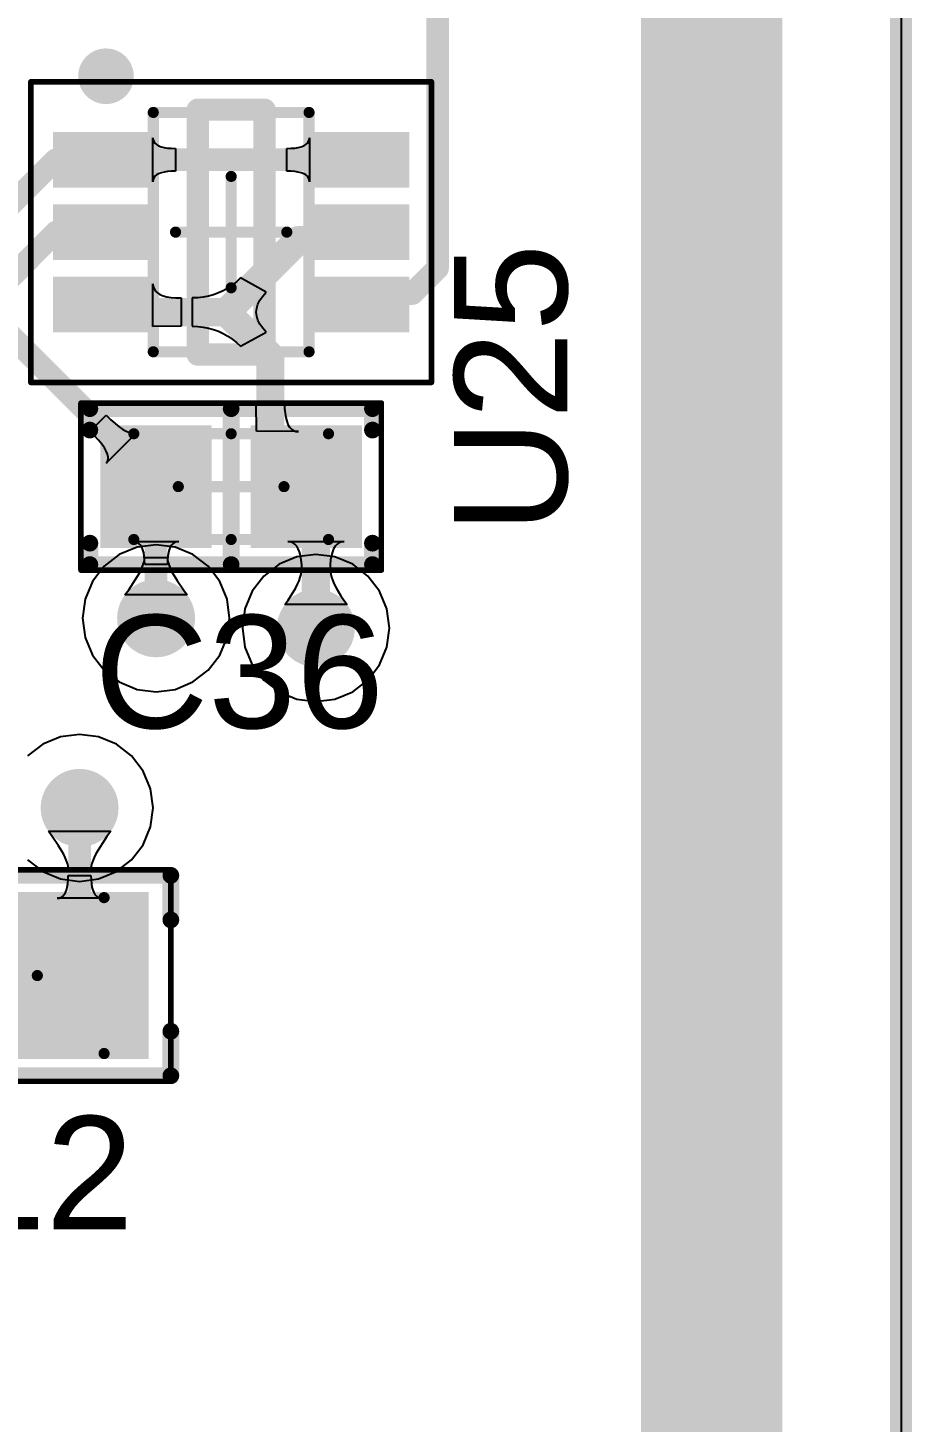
# Model space of a CAD drawing. Header units: inches. Extents: x -0.01 to 3.94, y -0.06 to 4.68.
# Drawn here: x 3.6281 to 3.9409, y 1.9692 to 2.4622 of the extents above; entities that cross this region are included whole.
import ezdxf

# ---------------------------------------------------------------- set-up
doc = ezdxf.new("R2010")
doc.units = ezdxf.units.IN
doc.header["$MEASUREMENT"] = 0
for name, color, linetype in [('Board outline', 6, 'Continuous'), ('Bottom Layer', 5, 'Continuous'), ('Int1 -GND)', 16, 'Continuous'), ('Int2 -PWR)', 76, 'Continuous'), ('Top 3D Body', 56, 'Continuous'), ('Top Courtyard', 56, 'Continuous'), ('Top Layer', 1, 'Continuous'), ('Top Overlay', 2, 'Continuous'), ('Top Paste', 8, 'Continuous'), ('Top Solder', 216, 'Continuous'), ('Via Holes', 16, 'Continuous')]:
    doc.layers.add(name, color=color, linetype=linetype)
doc.styles.add('Arial', font='', dxfattribs={"height": 0.2})
doc.styles.get('Arial').set_extended_font_data('Arial')

# ---------------------------------------------------------------- blocks, each defined once
blk = doc.blocks.new('CF792C6F_51F3_4C59_9918_AD84EFC14FA6_439')
at = {"layer": 'Top Layer'}
for points in [[(-0.06102, 0.01772), (-0.06102, 0.03346), (-0.02756, 0.03346), (-0.02756, 0.01772)], [(0.02756, 0.01772), (0.02756, 0.03346), (0.06102, 0.03346), (0.06102, 0.01772)], [(-0.06102, -0.00787), (-0.06102, 0.00787), (-0.02756, 0.00787), (-0.02756, -0.00787)], [(0.02756, -0.00787), (0.02756, 0.00787), (0.06102, 0.00787), (0.06102, -0.00787)], [(-0.06102, -0.03346), (-0.06102, -0.01772), (-0.02756, -0.01772), (-0.02756, -0.03346)], [(0.02756, -0.03346), (0.02756, -0.01772), (0.06102, -0.01772), (0.06102, -0.03346)]]:
    blk.add_hatch(color=1, dxfattribs=at).paths.add_polyline_path(points)
at = {"layer": 'Top Paste'}
for points in [[(-0.06102, 0.01772), (-0.06102, 0.03346), (-0.02756, 0.03346), (-0.02756, 0.01772)], [(0.02756, 0.01772), (0.02756, 0.03346), (0.06102, 0.03346), (0.06102, 0.01772)], [(-0.06102, -0.00787), (-0.06102, 0.00787), (-0.02756, 0.00787), (-0.02756, -0.00787)], [(0.02756, -0.00787), (0.02756, 0.00787), (0.06102, 0.00787), (0.06102, -0.00787)], [(-0.06102, -0.03346), (-0.06102, -0.01772), (-0.02756, -0.01772), (-0.02756, -0.03346)], [(0.02756, -0.03346), (0.02756, -0.01772), (0.06102, -0.01772), (0.06102, -0.03346)]]:
    blk.add_hatch(color=8, dxfattribs=at).paths.add_polyline_path(points)
at = {"layer": 'Top Solder'}
for points in [[(-0.06299, 0.01575), (-0.06299, 0.03543), (-0.02559, 0.03543), (-0.02559, 0.01575)], [(0.02559, 0.01575), (0.02559, 0.03543), (0.06299, 0.03543), (0.06299, 0.01575)], [(-0.06299, -0.00984), (-0.06299, 0.00984), (-0.02559, 0.00984), (-0.02559, -0.00984)], [(0.02559, -0.00984), (0.02559, 0.00984), (0.06299, 0.00984), (0.06299, -0.00984)], [(-0.06299, -0.03543), (-0.06299, -0.01575), (-0.02559, -0.01575), (-0.02559, -0.03543)], [(0.02559, -0.03543), (0.02559, -0.01575), (0.06299, -0.01575), (0.06299, -0.03543)]]:
    blk.add_hatch(color=216, dxfattribs=at).paths.add_polyline_path(points)
at = {"layer": 'Top 3D Body'}
for points in [[(-0.02756, -0.04232, 0.00394, 0.00394, 0), (-0.02756, 0.04232, 0.00394, 0.00394, 0)], [(-0.02756, 0.04232, 0.00394, 0.00394, 0), (0.02756, 0.04232, 0.00394, 0.00394, 0)], [(0.02756, -0.04232, 0.00394, 0.00394, 0), (0.02756, 0.04232, 0.00394, 0.00394, 0)], [(-0.02756, -0.04232, 0.00394, 0.00394, 0), (0.02756, -0.04232, 0.00394, 0.00394, 0)]]:
    blk.add_lwpolyline(points, format="xyseb", dxfattribs=at)
for points in [[(-0.02854, 0.04232, 0.00197, 0.00197, 1), (-0.02657, 0.04232, 0.00197, 0.00197, 1)], [(-0.02854, 0.04232, 0.00197, 0.00197, 1), (-0.02657, 0.04232, 0.00197, 0.00197, 1)], [(0.02658, 0.04232, 0.00197, 0.00197, 1), (0.02854, 0.04232, 0.00197, 0.00197, 1)], [(0.02658, 0.04232, 0.00197, 0.00197, 1), (0.02854, 0.04232, 0.00197, 0.00197, 1)], [(-0.02854, -0.04232, 0.00197, 0.00197, 1), (-0.02657, -0.04232, 0.00197, 0.00197, 1)], [(-0.02854, -0.04232, 0.00197, 0.00197, 1), (-0.02657, -0.04232, 0.00197, 0.00197, 1)], [(0.02658, -0.04232, 0.00197, 0.00197, 1), (0.02854, -0.04232, 0.00197, 0.00197, 1)], [(0.02658, -0.04232, 0.00197, 0.00197, 1), (0.02854, -0.04232, 0.00197, 0.00197, 1)]]:
    blk.add_lwpolyline(points, format="xyseb", close=True, dxfattribs=at)
at = {"layer": 'Top Courtyard'}
for points in [[(-0.07087, -0.05315, 0.00197, 0.00197, 0), (-0.07087, 0.05315, 0.00197, 0.00197, 0)], [(-0.07087, 0.05315, 0.00197, 0.00197, 0), (0.07087, 0.05315, 0.00197, 0.00197, 0)], [(0.07087, -0.05315, 0.00197, 0.00197, 0), (0.07087, 0.05315, 0.00197, 0.00197, 0)], [(0, -0.01969, 0.00394, 0.00394, 0), (0, 0.01969, 0.00394, 0.00394, 0)], [(-0.01968, 0, 0.00394, 0.00394, 0), (0.01969, 0, 0.00394, 0.00394, 0)], [(-0.07087, -0.05315, 0.00197, 0.00197, 0), (0.07087, -0.05315, 0.00197, 0.00197, 0)]]:
    blk.add_lwpolyline(points, format="xyseb", dxfattribs=at)
for points in [[(-0.07136, 0.05315, 0.000984, 0.000984, 1), (-0.07037, 0.05315, 0.000984, 0.000984, 1)], [(-0.07136, 0.05315, 0.000984, 0.000984, 1), (-0.07037, 0.05315, 0.000984, 0.000984, 1)], [(0.07037, 0.05315, 0.000984, 0.000984, 1), (0.07136, 0.05315, 0.000984, 0.000984, 1)], [(0.07037, 0.05315, 0.000984, 0.000984, 1), (0.07136, 0.05315, 0.000984, 0.000984, 1)], [(-0.00098, 0.01969, 0.00197, 0.00197, 1), (0.00098, 0.01969, 0.00197, 0.00197, 1)], [(-0.02067, 0, 0.00197, 0.00197, 1), (-0.0187, 0, 0.00197, 0.00197, 1)], [(0.0187, 0, 0.00197, 0.00197, 1), (0.02067, 0, 0.00197, 0.00197, 1)], [(-0.00098, -0.01969, 0.00197, 0.00197, 1), (0.00098, -0.01969, 0.00197, 0.00197, 1)], [(-0.07136, -0.05315, 0.000984, 0.000984, 1), (-0.07037, -0.05315, 0.000984, 0.000984, 1)], [(-0.07136, -0.05315, 0.000984, 0.000984, 1), (-0.07037, -0.05315, 0.000984, 0.000984, 1)], [(0.07037, -0.05315, 0.000984, 0.000984, 1), (0.07136, -0.05315, 0.000984, 0.000984, 1)], [(0.07037, -0.05315, 0.000984, 0.000984, 1), (0.07136, -0.05315, 0.000984, 0.000984, 1)]]:
    blk.add_lwpolyline(points, format="xyseb", close=True, dxfattribs=at)
at = {"layer": 'Top Overlay'}
for points in [[(-0.03937, 0.05512, 0.00984, 0.00984, 1), (-0.04921, 0.05512, 0.00984, 0.00984, 1)], [(-0.05167, 0.05512, 0.00492, 0.00492, 1), (-0.04675, 0.05512, 0.00492, 0.00492, 1)], [(-0.04183, 0.05512, 0.00492, 0.00492, 1), (-0.03691, 0.05512, 0.00492, 0.00492, 1)], [(-0.01378, 0.04331, 0.00394, 0.00394, 1), (-0.00984, 0.04331, 0.00394, 0.00394, 1)], [(-0.01378, 0.04331, 0.00394, 0.00394, 1), (-0.00984, 0.04331, 0.00394, 0.00394, 1)], [(0.00984, 0.04331, 0.00394, 0.00394, 1), (0.01378, 0.04331, 0.00394, 0.00394, 1)], [(0.00984, 0.04331, 0.00394, 0.00394, 1), (0.01378, 0.04331, 0.00394, 0.00394, 1)], [(-0.01378, -0.04331, 0.00394, 0.00394, 1), (-0.00984, -0.04331, 0.00394, 0.00394, 1)], [(-0.01378, -0.04331, 0.00394, 0.00394, 1), (-0.00984, -0.04331, 0.00394, 0.00394, 1)], [(0.00984, -0.04331, 0.00394, 0.00394, 1), (0.01378, -0.04331, 0.00394, 0.00394, 1)], [(0.00984, -0.04331, 0.00394, 0.00394, 1), (0.01378, -0.04331, 0.00394, 0.00394, 1)]]:
    blk.add_lwpolyline(points, format="xyseb", close=True, dxfattribs=at)
for points in [[(-0.01181, 0.04331, 0.00787, 0.00787, 0), (0.01181, 0.04331, 0.00787, 0.00787, 0)], [(-0.01181, -0.04331, 0.00787, 0.00787, 0), (-0.01181, 0.04331, 0.00787, 0.00787, 0)], [(0.01181, -0.04331, 0.00787, 0.00787, 0), (0.01181, 0.04331, 0.00787, 0.00787, 0)], [(-0.01181, -0.04331, 0.00787, 0.00787, 0), (0.01181, -0.04331, 0.00787, 0.00787, 0)]]:
    blk.add_lwpolyline(points, format="xyseb", dxfattribs=at)
blk = doc.blocks.new('CAP_0603_1608_595')
at = {"layer": 'Top Layer'}
for points in [[(-0.04429, -0.01969), (-0.04429, 0.01968), (-0.00886, 0.01968), (-0.00886, -0.01969)], [(0.00886, -0.01969), (0.00886, 0.01968), (0.04429, 0.01968), (0.04429, -0.01969)]]:
    blk.add_hatch(color=1, dxfattribs=at).paths.add_polyline_path(points)
at = {"layer": 'Top Paste'}
for points in [[(-0.04429, -0.01969), (-0.04429, 0.01968), (-0.00886, 0.01968), (-0.00886, -0.01969)], [(0.00886, -0.01969), (0.00886, 0.01968), (0.04429, 0.01968), (0.04429, -0.01969)]]:
    blk.add_hatch(color=8, dxfattribs=at).paths.add_polyline_path(points)
at = {"layer": 'Top Solder'}
for points in [[(-0.04626, -0.02165), (-0.04626, 0.02165), (-0.00689, 0.02165), (-0.00689, -0.02165)], [(0.00689, -0.02165), (0.00689, 0.02165), (0.04626, 0.02165), (0.04626, -0.02165)]]:
    blk.add_hatch(color=216, dxfattribs=at).paths.add_polyline_path(points)
at = {"layer": 'Top 3D Body'}
for points in [[(0.03445, 0.0187, 0.00394, 0.00394, 0), (-0.03445, 0.0187, 0.00394, 0.00394, 0)], [(-0.03445, 0.0187, 0.00394, 0.00394, 0), (-0.03445, -0.0187, 0.00394, 0.00394, 0)], [(0.03445, 0.0187, 0.00394, 0.00394, 0), (0.03445, -0.0187, 0.00394, 0.00394, 0)], [(0.03445, -0.0187, 0.00394, 0.00394, 0), (-0.03445, -0.0187, 0.00394, 0.00394, 0)]]:
    blk.add_lwpolyline(points, format="xyseb", dxfattribs=at)
for points in [[(-0.03543, 0.0187, 0.00197, 0.00197, 1), (-0.03346, 0.0187, 0.00197, 0.00197, 1)], [(-0.03543, 0.0187, 0.00197, 0.00197, 1), (-0.03346, 0.0187, 0.00197, 0.00197, 1)], [(0.03346, 0.0187, 0.00197, 0.00197, 1), (0.03543, 0.0187, 0.00197, 0.00197, 1)], [(0.03346, 0.0187, 0.00197, 0.00197, 1), (0.03543, 0.0187, 0.00197, 0.00197, 1)], [(-0.03543, -0.0187, 0.00197, 0.00197, 1), (-0.03346, -0.0187, 0.00197, 0.00197, 1)], [(-0.03543, -0.0187, 0.00197, 0.00197, 1), (-0.03346, -0.0187, 0.00197, 0.00197, 1)], [(0.03346, -0.0187, 0.00197, 0.00197, 1), (0.03543, -0.0187, 0.00197, 0.00197, 1)], [(0.03346, -0.0187, 0.00197, 0.00197, 1), (0.03543, -0.0187, 0.00197, 0.00197, 1)]]:
    blk.add_lwpolyline(points, format="xyseb", close=True, dxfattribs=at)
at = {"layer": 'Top Courtyard'}
for points in [[(0.05315, 0.02953, 0.00197, 0.00197, 0), (-0.05315, 0.02953, 0.00197, 0.00197, 0)], [(-0.05315, 0.02953, 0.00197, 0.00197, 0), (-0.05315, -0.02953, 0.00197, 0.00197, 0)], [(0.05315, 0.02953, 0.00197, 0.00197, 0), (0.05315, -0.02953, 0.00197, 0.00197, 0)], [(0, 0.0187, 0.00394, 0.00394, 0), (0, -0.0187, 0.00394, 0.00394, 0)], [(0.0187, 0, 0.00394, 0.00394, 0), (-0.0187, 0, 0.00394, 0.00394, 0)], [(0.05315, -0.02953, 0.00197, 0.00197, 0), (-0.05315, -0.02953, 0.00197, 0.00197, 0)]]:
    blk.add_lwpolyline(points, format="xyseb", dxfattribs=at)
for points in [[(-0.05364, 0.02953, 0.000984, 0.000984, 1), (-0.05266, 0.02953, 0.000984, 0.000984, 1)], [(-0.05364, 0.02953, 0.000984, 0.000984, 1), (-0.05266, 0.02953, 0.000984, 0.000984, 1)], [(0.05266, 0.02953, 0.000984, 0.000984, 1), (0.05364, 0.02953, 0.000984, 0.000984, 1)], [(0.05266, 0.02953, 0.000984, 0.000984, 1), (0.05364, 0.02953, 0.000984, 0.000984, 1)], [(-0.00098, 0.0187, 0.00197, 0.00197, 1), (0.00098, 0.0187, 0.00197, 0.00197, 1)], [(-0.01968, 0, 0.00197, 0.00197, 1), (-0.01772, 0, 0.00197, 0.00197, 1)], [(0.01772, 0, 0.00197, 0.00197, 1), (0.01968, 0, 0.00197, 0.00197, 1)], [(-0.00098, -0.0187, 0.00197, 0.00197, 1), (0.00098, -0.0187, 0.00197, 0.00197, 1)], [(-0.05364, -0.02953, 0.000984, 0.000984, 1), (-0.05266, -0.02953, 0.000984, 0.000984, 1)], [(-0.05364, -0.02953, 0.000984, 0.000984, 1), (-0.05266, -0.02953, 0.000984, 0.000984, 1)], [(0.05266, -0.02953, 0.000984, 0.000984, 1), (0.05364, -0.02953, 0.000984, 0.000984, 1)], [(0.05266, -0.02953, 0.000984, 0.000984, 1), (0.05364, -0.02953, 0.000984, 0.000984, 1)]]:
    blk.add_lwpolyline(points, format="xyseb", close=True, dxfattribs=at)
at = {"layer": 'Top Overlay'}
for points in [[(-0.05, 0.02756, 0.00591, 0.00591, 0), (-0.05, 0.02, 0.00591, 0.00591, 0)], [(0.05, 0.02756, 0.00591, 0.00591, 0), (-0.05, 0.02756, 0.00591, 0.00591, 0)], [(0, 0.02756, 0.00591, 0.00591, 0), (0, -0.02756, 0.00591, 0.00591, 0)], [(0.05, 0.02756, 0.00591, 0.00591, 0), (0.05, 0.02, 0.00591, 0.00591, 0)], [(-0.05, -0.02, 0.00591, 0.00591, 0), (-0.05, -0.02756, 0.00591, 0.00591, 0)], [(0.05, -0.02, 0.00591, 0.00591, 0), (0.05, -0.02756, 0.00591, 0.00591, 0)], [(0.05, -0.02756, 0.00591, 0.00591, 0), (-0.05, -0.02756, 0.00591, 0.00591, 0)]]:
    blk.add_lwpolyline(points, format="xyseb", dxfattribs=at)
for points in [[(-0.05148, 0.02756, 0.00295, 0.00295, 1), (-0.04852, 0.02756, 0.00295, 0.00295, 1)], [(-0.05148, 0.02756, 0.00295, 0.00295, 1), (-0.04852, 0.02756, 0.00295, 0.00295, 1)], [(-0.00148, 0.02756, 0.00295, 0.00295, 1), (0.00148, 0.02756, 0.00295, 0.00295, 1)], [(0.04852, 0.02756, 0.00295, 0.00295, 1), (0.05148, 0.02756, 0.00295, 0.00295, 1)], [(0.04852, 0.02756, 0.00295, 0.00295, 1), (0.05148, 0.02756, 0.00295, 0.00295, 1)], [(-0.05148, 0.02, 0.00295, 0.00295, 1), (-0.04852, 0.02, 0.00295, 0.00295, 1)], [(0.04852, 0.02, 0.00295, 0.00295, 1), (0.05148, 0.02, 0.00295, 0.00295, 1)], [(-0.05148, -0.02, 0.00295, 0.00295, 1), (-0.04852, -0.02, 0.00295, 0.00295, 1)], [(0.04852, -0.02, 0.00295, 0.00295, 1), (0.05148, -0.02, 0.00295, 0.00295, 1)], [(-0.05148, -0.02756, 0.00295, 0.00295, 1), (-0.04852, -0.02756, 0.00295, 0.00295, 1)], [(-0.05148, -0.02756, 0.00295, 0.00295, 1), (-0.04852, -0.02756, 0.00295, 0.00295, 1)], [(-0.00148, -0.02756, 0.00295, 0.00295, 1), (0.00148, -0.02756, 0.00295, 0.00295, 1)], [(0.04852, -0.02756, 0.00295, 0.00295, 1), (0.05148, -0.02756, 0.00295, 0.00295, 1)], [(0.04852, -0.02756, 0.00295, 0.00295, 1), (0.05148, -0.02756, 0.00295, 0.00295, 1)]]:
    blk.add_lwpolyline(points, format="xyseb", close=True, dxfattribs=at)
blk = doc.blocks.new('CAP_0805_2012_619')
at = {"layer": 'Top Layer'}
for points in [[(-0.05709, -0.02756), (-0.05709, 0.02756), (-0.00591, 0.02756), (-0.00591, -0.02756)], [(0.00591, -0.02756), (0.00591, 0.02756), (0.05709, 0.02756), (0.05709, -0.02756)]]:
    blk.add_hatch(color=1, dxfattribs=at).paths.add_polyline_path(points)
at = {"layer": 'Top Paste'}
for points in [[(-0.05709, -0.02756), (-0.05709, 0.02756), (-0.00591, 0.02756), (-0.00591, -0.02756)], [(0.00591, -0.02756), (0.00591, 0.02756), (0.05709, 0.02756), (0.05709, -0.02756)]]:
    blk.add_hatch(color=8, dxfattribs=at).paths.add_polyline_path(points)
at = {"layer": 'Top Solder'}
for points in [[(-0.05906, -0.02953), (-0.05906, 0.02953), (-0.00394, 0.02953), (-0.00394, -0.02953)], [(0.00394, -0.02953), (0.00394, 0.02953), (0.05906, 0.02953), (0.05906, -0.02953)]]:
    blk.add_hatch(color=216, dxfattribs=at).paths.add_polyline_path(points)
at = {"layer": 'Top 3D Body'}
for points in [[(-0.04331, 0.02756, 0.00394, 0.00394, 0), (0.04331, 0.02756, 0.00394, 0.00394, 0)], [(-0.04331, -0.02756, 0.00394, 0.00394, 0), (-0.04331, 0.02756, 0.00394, 0.00394, 0)], [(0.04331, -0.02756, 0.00394, 0.00394, 0), (0.04331, 0.02756, 0.00394, 0.00394, 0)], [(-0.04331, -0.02756, 0.00394, 0.00394, 0), (0.04331, -0.02756, 0.00394, 0.00394, 0)]]:
    blk.add_lwpolyline(points, format="xyseb", dxfattribs=at)
for points in [[(-0.04429, 0.02756, 0.00197, 0.00197, 1), (-0.04232, 0.02756, 0.00197, 0.00197, 1)], [(-0.04429, 0.02756, 0.00197, 0.00197, 1), (-0.04232, 0.02756, 0.00197, 0.00197, 1)], [(0.04232, 0.02756, 0.00197, 0.00197, 1), (0.04429, 0.02756, 0.00197, 0.00197, 1)], [(0.04232, 0.02756, 0.00197, 0.00197, 1), (0.04429, 0.02756, 0.00197, 0.00197, 1)], [(-0.04429, -0.02756, 0.00197, 0.00197, 1), (-0.04232, -0.02756, 0.00197, 0.00197, 1)], [(-0.04429, -0.02756, 0.00197, 0.00197, 1), (-0.04232, -0.02756, 0.00197, 0.00197, 1)], [(0.04232, -0.02756, 0.00197, 0.00197, 1), (0.04429, -0.02756, 0.00197, 0.00197, 1)], [(0.04232, -0.02756, 0.00197, 0.00197, 1), (0.04429, -0.02756, 0.00197, 0.00197, 1)]]:
    blk.add_lwpolyline(points, format="xyseb", close=True, dxfattribs=at)
at = {"layer": 'Top Courtyard'}
for points in [[(-0.06693, 0.0374, 0.00197, 0.00197, 0), (0.06693, 0.0374, 0.00197, 0.00197, 0)], [(-0.06693, -0.0374, 0.00197, 0.00197, 0), (-0.06693, 0.0374, 0.00197, 0.00197, 0)], [(0.06693, -0.0374, 0.00197, 0.00197, 0), (0.06693, 0.0374, 0.00197, 0.00197, 0)], [(0, -0.01969, 0.00394, 0.00394, 0), (0, 0.01968, 0.00394, 0.00394, 0)], [(-0.01969, 0, 0.00394, 0.00394, 0), (0.01969, 0, 0.00394, 0.00394, 0)], [(-0.06693, -0.0374, 0.00197, 0.00197, 0), (0.06693, -0.0374, 0.00197, 0.00197, 0)]]:
    blk.add_lwpolyline(points, format="xyseb", dxfattribs=at)
for points in [[(-0.06742, 0.0374, 0.000984, 0.000984, 1), (-0.06644, 0.0374, 0.000984, 0.000984, 1)], [(-0.06742, 0.0374, 0.000984, 0.000984, 1), (-0.06644, 0.0374, 0.000984, 0.000984, 1)], [(0.06644, 0.0374, 0.000984, 0.000984, 1), (0.06742, 0.0374, 0.000984, 0.000984, 1)], [(0.06644, 0.0374, 0.000984, 0.000984, 1), (0.06742, 0.0374, 0.000984, 0.000984, 1)], [(-0.00098, 0.01968, 0.00197, 0.00197, 1), (0.00099, 0.01968, 0.00197, 0.00197, 1)], [(-0.02067, 0, 0.00197, 0.00197, 1), (-0.0187, 0, 0.00197, 0.00197, 1)], [(0.0187, 0, 0.00197, 0.00197, 1), (0.02067, 0, 0.00197, 0.00197, 1)], [(-0.00098, -0.01969, 0.00197, 0.00197, 1), (0.00099, -0.01969, 0.00197, 0.00197, 1)], [(-0.06742, -0.0374, 0.000984, 0.000984, 1), (-0.06644, -0.0374, 0.000984, 0.000984, 1)], [(-0.06742, -0.0374, 0.000984, 0.000984, 1), (-0.06644, -0.0374, 0.000984, 0.000984, 1)], [(0.06644, -0.0374, 0.000984, 0.000984, 1), (0.06742, -0.0374, 0.000984, 0.000984, 1)], [(0.06644, -0.0374, 0.000984, 0.000984, 1), (0.06742, -0.0374, 0.000984, 0.000984, 1)]]:
    blk.add_lwpolyline(points, format="xyseb", close=True, dxfattribs=at)
at = {"layer": 'Top Overlay'}
for points in [[(-0.06693, 0.01968, 0.00591, 0.00591, 0), (-0.06693, 0.03543, 0.00591, 0.00591, 0)], [(-0.06693, 0.03543, 0.00591, 0.00591, 0), (0.06693, 0.03543, 0.00591, 0.00591, 0)], [(0, -0.03543, 0.00591, 0.00591, 0), (0, 0.03543, 0.00591, 0.00591, 0)], [(0.06693, 0.01968, 0.00591, 0.00591, 0), (0.06693, 0.03543, 0.00591, 0.00591, 0)], [(-0.06693, -0.03543, 0.00591, 0.00591, 0), (-0.06693, -0.01969, 0.00591, 0.00591, 0)], [(0.06693, -0.03543, 0.00591, 0.00591, 0), (0.06693, -0.01969, 0.00591, 0.00591, 0)], [(-0.06693, -0.03543, 0.00591, 0.00591, 0), (0.06693, -0.03543, 0.00591, 0.00591, 0)]]:
    blk.add_lwpolyline(points, format="xyseb", dxfattribs=at)
for points in [[(-0.06841, 0.03543, 0.00295, 0.00295, 1), (-0.06545, 0.03543, 0.00295, 0.00295, 1)], [(-0.06841, 0.03543, 0.00295, 0.00295, 1), (-0.06545, 0.03543, 0.00295, 0.00295, 1)], [(-0.00148, 0.03543, 0.00295, 0.00295, 1), (0.00148, 0.03543, 0.00295, 0.00295, 1)], [(0.06545, 0.03543, 0.00295, 0.00295, 1), (0.06841, 0.03543, 0.00295, 0.00295, 1)], [(0.06545, 0.03543, 0.00295, 0.00295, 1), (0.06841, 0.03543, 0.00295, 0.00295, 1)], [(-0.06841, 0.01968, 0.00295, 0.00295, 1), (-0.06545, 0.01968, 0.00295, 0.00295, 1)], [(0.06545, 0.01968, 0.00295, 0.00295, 1), (0.06841, 0.01968, 0.00295, 0.00295, 1)], [(-0.06841, -0.01969, 0.00295, 0.00295, 1), (-0.06545, -0.01969, 0.00295, 0.00295, 1)], [(0.06545, -0.01969, 0.00295, 0.00295, 1), (0.06841, -0.01969, 0.00295, 0.00295, 1)], [(-0.06841, -0.03543, 0.00295, 0.00295, 1), (-0.06545, -0.03543, 0.00295, 0.00295, 1)], [(-0.06841, -0.03543, 0.00295, 0.00295, 1), (-0.06545, -0.03543, 0.00295, 0.00295, 1)], [(-0.00148, -0.03543, 0.00295, 0.00295, 1), (0.00148, -0.03543, 0.00295, 0.00295, 1)], [(0.06545, -0.03543, 0.00295, 0.00295, 1), (0.06841, -0.03543, 0.00295, 0.00295, 1)], [(0.06545, -0.03543, 0.00295, 0.00295, 1), (0.06841, -0.03543, 0.00295, 0.00295, 1)]]:
    blk.add_lwpolyline(points, format="xyseb", close=True, dxfattribs=at)

msp = doc.modelspace()

# ---------------------------------------------------------------- hatches: boundary and pattern name
at = {"layer": 'Bottom Layer'}
h = msp.add_hatch(color=5, dxfattribs=at)
edge = h.paths.add_edge_path()
edge.add_arc((3.67343, 2.25343), 0.01378, 0, 360)
h = msp.add_hatch(color=5, dxfattribs=at)
edge = h.paths.add_edge_path()
edge.add_arc((3.73, 2.25), 0.01378, 0, 360)
h = msp.add_hatch(color=5, dxfattribs=at)
edge = h.paths.add_edge_path()
edge.add_arc((3.64638, 2.18638), 0.01378, 0, 360)
at = {"layer": 'Int1 -GND)'}
h = msp.add_hatch(color=7, dxfattribs=at)
edge = h.paths.add_edge_path()
edge.add_arc((3.67343, 2.25343), 0.01378, 0, 360)
h = msp.add_hatch(color=7, dxfattribs=at)
edge = h.paths.add_edge_path()
edge.add_arc((3.73, 2.25), 0.01378, 0, 360)
h = msp.add_hatch(color=7, dxfattribs=at)
edge = h.paths.add_edge_path()
edge.add_arc((3.64638, 2.18638), 0.01378, 0, 360)
at = {"layer": 'Int2 -PWR)'}
h = msp.add_hatch(color=7, dxfattribs=at)
edge = h.paths.add_edge_path()
edge.add_arc((3.67343, 2.25343), 0.01378, 0, 360)
h = msp.add_hatch(color=7, dxfattribs=at)
edge = h.paths.add_edge_path()
edge.add_arc((3.73, 2.25), 0.01378, 0, 360)
h = msp.add_hatch(color=7, dxfattribs=at)
edge = h.paths.add_edge_path()
edge.add_arc((3.64638, 2.18638), 0.01378, 0, 360)
at = {"layer": 'Top Layer'}
h = msp.add_hatch(color=1, dxfattribs=at)
edge = h.paths.add_edge_path()
edge.add_arc((3.67343, 2.25343), 0.01378, 0, 360)
h = msp.add_hatch(color=1, dxfattribs=at)
edge = h.paths.add_edge_path()
edge.add_arc((3.73, 2.25), 0.01378, 0, 360)
h = msp.add_hatch(color=1, dxfattribs=at)
edge = h.paths.add_edge_path()
edge.add_arc((3.64638, 2.18638), 0.01378, 0, 360)
at = {"layer": 'Via Holes'}
h = msp.add_hatch(color=7, dxfattribs=at)
edge = h.paths.add_edge_path()
edge.add_arc((3.67343, 2.25343), 0.00689, 0, 360)
h = msp.add_hatch(color=7, dxfattribs=at)
edge = h.paths.add_edge_path()
edge.add_arc((3.73, 2.25), 0.00689, 0, 360)
h = msp.add_hatch(color=7, dxfattribs=at)
edge = h.paths.add_edge_path()
edge.add_arc((3.64638, 2.18638), 0.00689, 0, 360)

# ---------------------------------------------------------------- linework, layer by layer
at = {"layer": 'Board outline'}
msp.add_lwpolyline([(3.93701, 0, 0.00787, 0.00787, 0), (3.93701, 4.62598, 0.00787, 0.00787, 0)], format="xyseb", dxfattribs=at)
at = {"layer": 'Bottom Layer'}
msp.add_lwpolyline([(3.87, 0.75, 0.05, 0.05, 0), (3.87, 3.01, 0.05, 0.05, 0)], format="xyseb", dxfattribs=at)
at = {"layer": 'Int1 -GND)'}
for p, q in [((3.93701, 4.62598), (3.93701, 0)), ((3.72327, 2.27512), (3.717, 2.27252)), ((3.73, 2.276), (3.72327, 2.27512)), ((3.73673, 2.27512), (3.73, 2.276)), ((3.743, 2.27252), (3.73673, 2.27512)), ((3.71161, 2.26839), (3.70748, 2.263)), ((3.717, 2.27252), (3.71161, 2.26839)), ((3.74839, 2.26839), (3.743, 2.27252)), ((3.75252, 2.263), (3.74839, 2.26839)), ((3.70748, 2.263), (3.70488, 2.25673)), ((3.75512, 2.25673), (3.75252, 2.263)), ((3.70488, 2.25673), (3.704, 2.25)), ((3.756, 2.25), (3.75512, 2.25673)), ((3.704, 2.25), (3.70488, 2.24327)), ((3.75512, 2.24327), (3.756, 2.25)), ((3.70488, 2.24327), (3.70748, 2.237)), ((3.75252, 2.237), (3.75512, 2.24327)), ((3.70748, 2.237), (3.71161, 2.23161)), ((3.74839, 2.23161), (3.75252, 2.237)), ((3.71161, 2.23161), (3.717, 2.22748)), ((3.743, 2.22748), (3.74839, 2.23161)), ((3.717, 2.22748), (3.72327, 2.22488)), ((3.72327, 2.22488), (3.73, 2.224)), ((3.73, 2.224), (3.73673, 2.22488)), ((3.73673, 2.22488), (3.743, 2.22748))]:
    msp.add_line(p, q, dxfattribs=at)
at = {"layer": 'Int2 -PWR)'}
for p, q in [((3.93701, 4.62598), (3.93701, 0)), ((3.6667, 2.27854), (3.66042, 2.27594)), ((3.67343, 2.27943), (3.6667, 2.27854)), ((3.68016, 2.27854), (3.67343, 2.27943)), ((3.68643, 2.27594), (3.68016, 2.27854)), ((3.66042, 2.27594), (3.65504, 2.27181)), ((3.69181, 2.27181), (3.68643, 2.27594)), ((3.65504, 2.27181), (3.65091, 2.26643)), ((3.69594, 2.26643), (3.69181, 2.27181)), ((3.65091, 2.26643), (3.64831, 2.26016)), ((3.69854, 2.26016), (3.69594, 2.26643)), ((3.64831, 2.26016), (3.64742, 2.25343)), ((3.69943, 2.25343), (3.69854, 2.26016)), ((3.64742, 2.25343), (3.64831, 2.2467)), ((3.69854, 2.2467), (3.69943, 2.25343)), ((3.64831, 2.2467), (3.65091, 2.24042)), ((3.69594, 2.24042), (3.69854, 2.2467)), ((3.65091, 2.24042), (3.65504, 2.23504)), ((3.69181, 2.23504), (3.69594, 2.24042)), ((3.65504, 2.23504), (3.66042, 2.23091)), ((3.68643, 2.23091), (3.69181, 2.23504)), ((3.66042, 2.23091), (3.6667, 2.22831)), ((3.68016, 2.22831), (3.68643, 2.23091)), ((3.6667, 2.22831), (3.67343, 2.22742)), ((3.67343, 2.22742), (3.68016, 2.22831)), ((3.63338, 2.2089), (3.62799, 2.20476)), ((3.63965, 2.21149), (3.63338, 2.2089)), ((3.64638, 2.21238), (3.63965, 2.21149)), ((3.65311, 2.21149), (3.64638, 2.21238)), ((3.65938, 2.2089), (3.65311, 2.21149)), ((3.66476, 2.20476), (3.65938, 2.2089)), ((3.6689, 2.19938), (3.66476, 2.20476)), ((3.67149, 2.19311), (3.6689, 2.19938)), ((3.67238, 2.18638), (3.67149, 2.19311)), ((3.67149, 2.17965), (3.67238, 2.18638)), ((3.6689, 2.17338), (3.67149, 2.17965)), ((3.66476, 2.16799), (3.6689, 2.17338)), ((3.62799, 2.16799), (3.63338, 2.16386)), ((3.65938, 2.16386), (3.66476, 2.16799)), ((3.63338, 2.16386), (3.63965, 2.16126)), ((3.63965, 2.16126), (3.64638, 2.16038)), ((3.64638, 2.16038), (3.65311, 2.16126)), ((3.65311, 2.16126), (3.65938, 2.16386))]:
    msp.add_line(p, q, dxfattribs=at)
at = {"layer": 'Top Layer'}
for p, q in [((3.67232, 2.40784), (3.67232, 2.42334)), ((3.67232, 2.42334), (3.6724, 2.42263)), ((3.6724, 2.42263), (3.67264, 2.42199)), ((3.67264, 2.42199), (3.67304, 2.42143)), ((3.67304, 2.42143), (3.6736, 2.42094)), ((3.6736, 2.42094), (3.67432, 2.42053)), ((3.72568, 2.42053), (3.7264, 2.42094)), ((3.7264, 2.42094), (3.72696, 2.42143)), ((3.72696, 2.42143), (3.72736, 2.42199)), ((3.72736, 2.42199), (3.7276, 2.42263)), ((3.7276, 2.42263), (3.72768, 2.42334)), ((3.72768, 2.42334), (3.72768, 2.40784)), ((3.67432, 2.42053), (3.6752, 2.42019)), ((3.6752, 2.42019), (3.67624, 2.41993)), ((3.67624, 2.41993), (3.67744, 2.41974)), ((3.67744, 2.41974), (3.6788, 2.41963)), ((3.6788, 2.41963), (3.68032, 2.41959)), ((3.68032, 2.41959), (3.68032, 2.41159)), ((3.71968, 2.41959), (3.7212, 2.41963)), ((3.71968, 2.41159), (3.71968, 2.41959)), ((3.7212, 2.41963), (3.72256, 2.41974)), ((3.72256, 2.41974), (3.72376, 2.41993)), ((3.72376, 2.41993), (3.7248, 2.42019)), ((3.7248, 2.42019), (3.72568, 2.42053)), ((3.67624, 2.41125), (3.6752, 2.41099)), ((3.67744, 2.41144), (3.67624, 2.41125)), ((3.6788, 2.41155), (3.67744, 2.41144)), ((3.68032, 2.41159), (3.6788, 2.41155)), ((3.7212, 2.41155), (3.71968, 2.41159)), ((3.72256, 2.41144), (3.7212, 2.41155)), ((3.72376, 2.41125), (3.72256, 2.41144)), ((3.7248, 2.41099), (3.72376, 2.41125)), ((3.6724, 2.40855), (3.67232, 2.40784)), ((3.67264, 2.40919), (3.6724, 2.40855)), ((3.67304, 2.40975), (3.67264, 2.40919)), ((3.6736, 2.41024), (3.67304, 2.40975)), ((3.67432, 2.41065), (3.6736, 2.41024)), ((3.6752, 2.41099), (3.67432, 2.41065)), ((3.72568, 2.41065), (3.7248, 2.41099)), ((3.7264, 2.41024), (3.72568, 2.41065)), ((3.72696, 2.40975), (3.7264, 2.41024)), ((3.72736, 2.40919), (3.72696, 2.40975)), ((3.7276, 2.40855), (3.72736, 2.40919)), ((3.72768, 2.40784), (3.7276, 2.40855)), ((3.67232, 2.35666), (3.67232, 2.37172)), ((3.67232, 2.37172), (3.67242, 2.37077)), ((3.70184, 2.37245), (3.70033, 2.37125)), ((3.70328, 2.37379), (3.70184, 2.37245)), ((3.71242, 2.36879), (3.70328, 2.37379)), ((3.67242, 2.37077), (3.67272, 2.36992)), ((3.67272, 2.36992), (3.67322, 2.36917)), ((3.67322, 2.36917), (3.67392, 2.36852)), ((3.67392, 2.36852), (3.67482, 2.36797)), ((3.67482, 2.36797), (3.67592, 2.36752)), ((3.67592, 2.36752), (3.67722, 2.36717)), ((3.67722, 2.36717), (3.67872, 2.36692)), ((3.67872, 2.36692), (3.68042, 2.36677)), ((3.68042, 2.36677), (3.68232, 2.36672)), ((3.68232, 2.36672), (3.68232, 2.35672)), ((3.68818, 2.36679), (3.68621, 2.36672)), ((3.68621, 2.36672), (3.68621, 2.35672)), ((3.69009, 2.367), (3.68818, 2.36679)), ((3.69195, 2.36736), (3.69009, 2.367)), ((3.69374, 2.36785), (3.69195, 2.36736)), ((3.69548, 2.36849), (3.69374, 2.36785)), ((3.69715, 2.36927), (3.69548, 2.36849)), ((3.69877, 2.37019), (3.69715, 2.36927)), ((3.70033, 2.37125), (3.69877, 2.37019)), ((3.71016, 2.36596), (3.71115, 2.36738)), ((3.71115, 2.36738), (3.71242, 2.36879)), ((3.70889, 2.36172), (3.70903, 2.36313)), ((3.70903, 2.36031), (3.70889, 2.36172)), ((3.70903, 2.36313), (3.70945, 2.36455)), ((3.70945, 2.36455), (3.71016, 2.36596)), ((3.70945, 2.35889), (3.70903, 2.36031)), ((3.71016, 2.35748), (3.70945, 2.35889)), ((3.71115, 2.35606), (3.71016, 2.35748)), ((3.68232, 2.35672), (3.67232, 2.35666)), ((3.68621, 2.35672), (3.68818, 2.35665)), ((3.68818, 2.35665), (3.69009, 2.35644)), ((3.69009, 2.35644), (3.69195, 2.35608)), ((3.69195, 2.35608), (3.69374, 2.35559)), ((3.69374, 2.35559), (3.69548, 2.35495)), ((3.69548, 2.35495), (3.69715, 2.35417)), ((3.69715, 2.35417), (3.69877, 2.35326)), ((3.69877, 2.35326), (3.70033, 2.35219)), ((3.70033, 2.35219), (3.70184, 2.35099)), ((3.70328, 2.34965), (3.71242, 2.35465)), ((3.71242, 2.35465), (3.71115, 2.35606)), ((3.70184, 2.35099), (3.70328, 2.34965)), ((3.70886, 2.32957), (3.71886, 2.32957)), ((3.70898, 2.31957), (3.70886, 2.32957)), ((3.71886, 2.32957), (3.71891, 2.32765)), ((3.71891, 2.32765), (3.71906, 2.32593)), ((3.65017, 2.31957), (3.65583, 2.32522)), ((3.65583, 2.32522), (3.65747, 2.32364)), ((3.65747, 2.32364), (3.66041, 2.32115)), ((3.71906, 2.32593), (3.71931, 2.32442)), ((3.71931, 2.32442), (3.71966, 2.32311)), ((3.71966, 2.32311), (3.72011, 2.322)), ((3.65311, 2.3164), (3.65017, 2.31957)), ((3.66714, 2.31957), (3.65583, 2.30825)), ((3.66041, 2.32115), (3.66171, 2.32024)), ((3.66171, 2.32024), (3.6629, 2.31957)), ((3.6629, 2.31957), (3.66398, 2.31911)), ((3.66398, 2.31911), (3.66494, 2.31889)), ((3.66494, 2.31889), (3.66579, 2.31889)), ((3.66579, 2.31889), (3.66652, 2.31911)), ((3.66652, 2.31911), (3.66714, 2.31957)), ((3.72386, 2.31945), (3.70898, 2.31957)), ((3.72011, 2.322), (3.72066, 2.32108)), ((3.72066, 2.32108), (3.72131, 2.32037)), ((3.72131, 2.32037), (3.72206, 2.31986)), ((3.72206, 2.31986), (3.72291, 2.31955)), ((3.72291, 2.31955), (3.72386, 2.31945)), ((3.65425, 2.31498), (3.65311, 2.3164)), ((3.65515, 2.31368), (3.65425, 2.31498)), ((3.65583, 2.31249), (3.65515, 2.31368)), ((3.65628, 2.31142), (3.65583, 2.31249)), ((3.65583, 2.30825), (3.65628, 2.30887)), ((3.65651, 2.31046), (3.65628, 2.31142)), ((3.65628, 2.30887), (3.65651, 2.30961)), ((3.65651, 2.30961), (3.65651, 2.31046)), ((3.66619, 2.28047), (3.66543, 2.28056)), ((3.66543, 2.28056), (3.68143, 2.28056)), ((3.66687, 2.28023), (3.66619, 2.28047)), ((3.66747, 2.27982), (3.66687, 2.28023)), ((3.66799, 2.27926), (3.66747, 2.27982)), ((3.66843, 2.27853), (3.66799, 2.27926)), ((3.66879, 2.27763), (3.66843, 2.27853)), ((3.67843, 2.27853), (3.67807, 2.27763)), ((3.67887, 2.27926), (3.67843, 2.27853)), ((3.67939, 2.27982), (3.67887, 2.27926)), ((3.67999, 2.28023), (3.67939, 2.27982)), ((3.68067, 2.28047), (3.67999, 2.28023)), ((3.68143, 2.28056), (3.68067, 2.28047)), ((3.72095, 2.28045), (3.72, 2.28056)), ((3.72, 2.28056), (3.74, 2.28056)), ((3.7218, 2.28015), (3.72095, 2.28045)), ((3.72255, 2.27964), (3.7218, 2.28015)), ((3.7232, 2.27894), (3.72255, 2.27964)), ((3.72375, 2.27803), (3.7232, 2.27894)), ((3.7242, 2.27691), (3.72375, 2.27803)), ((3.73625, 2.27803), (3.7358, 2.27691)), ((3.7368, 2.27894), (3.73625, 2.27803)), ((3.73745, 2.27964), (3.7368, 2.27894)), ((3.7382, 2.28015), (3.73745, 2.27964)), ((3.73905, 2.28045), (3.7382, 2.28015)), ((3.74, 2.28056), (3.73905, 2.28045)), ((3.66907, 2.27658), (3.66879, 2.27763)), ((3.66879, 2.27208), (3.66915, 2.27313)), ((3.66927, 2.27536), (3.66907, 2.27658)), ((3.66915, 2.27313), (3.66936, 2.27406)), ((3.66939, 2.27398), (3.66927, 2.27536)), ((3.66936, 2.27406), (3.66943, 2.27488)), ((3.66943, 2.27244), (3.66939, 2.27398)), ((3.66943, 2.27488), (3.67743, 2.27488)), ((3.67743, 2.27488), (3.6775, 2.27406)), ((3.67747, 2.27398), (3.67743, 2.27244)), ((3.67759, 2.27536), (3.67747, 2.27398)), ((3.6775, 2.27406), (3.67771, 2.27313)), ((3.67779, 2.27658), (3.67759, 2.27536)), ((3.67771, 2.27313), (3.67806, 2.27208)), ((3.67807, 2.27763), (3.67779, 2.27658)), ((3.72455, 2.2756), (3.7242, 2.27691)), ((3.7248, 2.27408), (3.72455, 2.2756)), ((3.72495, 2.27236), (3.7248, 2.27408)), ((3.7352, 2.27408), (3.73505, 2.27236)), ((3.73545, 2.2756), (3.7352, 2.27408)), ((3.7358, 2.27691), (3.73545, 2.2756)), ((3.66374, 2.26351), (3.66767, 2.26967)), ((3.66767, 2.26967), (3.6683, 2.27093)), ((3.6683, 2.27093), (3.66879, 2.27208)), ((3.67743, 2.27244), (3.66943, 2.27244)), ((3.67806, 2.27208), (3.67855, 2.27093)), ((3.67855, 2.27093), (3.67918, 2.26967)), ((3.67918, 2.26967), (3.68086, 2.26681)), ((3.72446, 2.26793), (3.72476, 2.26905)), ((3.72476, 2.26905), (3.72494, 2.27011)), ((3.72494, 2.27011), (3.725, 2.27111)), ((3.725, 2.27044), (3.72495, 2.27236)), ((3.725, 2.27111), (3.735, 2.27111)), ((3.735, 2.27044), (3.725, 2.27044)), ((3.73505, 2.27236), (3.735, 2.27044)), ((3.735, 2.27111), (3.73506, 2.27011)), ((3.73506, 2.27011), (3.73524, 2.26905)), ((3.73524, 2.26905), (3.73554, 2.26793)), ((3.66241, 2.2617), (3.66374, 2.26351)), ((3.68086, 2.26681), (3.68311, 2.26351)), ((3.68311, 2.26351), (3.68444, 2.2617)), ((3.72012, 2.25985), (3.72283, 2.26417)), ((3.72283, 2.26417), (3.7235, 2.26549)), ((3.7235, 2.26549), (3.72404, 2.26674)), ((3.72404, 2.26674), (3.72446, 2.26793)), ((3.73554, 2.26793), (3.73596, 2.26674)), ((3.73596, 2.26674), (3.7365, 2.26549)), ((3.7365, 2.26549), (3.73717, 2.26417)), ((3.73717, 2.26417), (3.73885, 2.26135)), ((3.68444, 2.2617), (3.66241, 2.2617)), ((3.71898, 2.25827), (3.72012, 2.25985)), ((3.74102, 2.25827), (3.71898, 2.25827)), ((3.73885, 2.26135), (3.73988, 2.25985)), ((3.73988, 2.25985), (3.74102, 2.25827)), ((3.63669, 2.17629), (3.63536, 2.1781)), ((3.63536, 2.1781), (3.6574, 2.1781)), ((3.63894, 2.17299), (3.63669, 2.17629)), ((3.65606, 2.17629), (3.65213, 2.17013)), ((3.6574, 2.1781), (3.65606, 2.17629)), ((3.64062, 2.17013), (3.63894, 2.17299)), ((3.64125, 2.16887), (3.64062, 2.17013)), ((3.65213, 2.17013), (3.6515, 2.16887)), ((3.64175, 2.16772), (3.64125, 2.16887)), ((3.6421, 2.16668), (3.64175, 2.16772)), ((3.64231, 2.16575), (3.6421, 2.16668)), ((3.64238, 2.16492), (3.64231, 2.16575)), ((3.65038, 2.16492), (3.64238, 2.16492)), ((3.65045, 2.16575), (3.65038, 2.16492)), ((3.65066, 2.16668), (3.65045, 2.16575)), ((3.65101, 2.16772), (3.65066, 2.16668)), ((3.6515, 2.16887), (3.65101, 2.16772)), ((3.64202, 2.15838), (3.64222, 2.1596)), ((3.64222, 2.1596), (3.64234, 2.16098)), ((3.64234, 2.16098), (3.64238, 2.16253)), ((3.64238, 2.16253), (3.65038, 2.16253)), ((3.65038, 2.16253), (3.65042, 2.16098)), ((3.65042, 2.16098), (3.65054, 2.1596)), ((3.65054, 2.1596), (3.65074, 2.15838)), ((3.63914, 2.15449), (3.63982, 2.15473)), ((3.63982, 2.15473), (3.64042, 2.15514)), ((3.64042, 2.15514), (3.64094, 2.15571)), ((3.64094, 2.15571), (3.64138, 2.15644)), ((3.64138, 2.15644), (3.64174, 2.15733)), ((3.64174, 2.15733), (3.64202, 2.15838)), ((3.65074, 2.15838), (3.65102, 2.15733)), ((3.65102, 2.15733), (3.65138, 2.15644)), ((3.65138, 2.15644), (3.65182, 2.15571)), ((3.65182, 2.15571), (3.65234, 2.15514)), ((3.65234, 2.15514), (3.65294, 2.15473)), ((3.65294, 2.15473), (3.65362, 2.15449)), ((3.63838, 2.15441), (3.63914, 2.15449)), ((3.65438, 2.15441), (3.63838, 2.15441)), ((3.65362, 2.15449), (3.65438, 2.15441))]:
    msp.add_line(p, q, dxfattribs=at)
for points in [[(3.87, 0.63, 0.05, 0.05, 0), (3.87, 3.69509, 0.05, 0.05, 0)], [(3.77302, 2.37716, 0.008, 0.008, 0), (3.77302, 2.50453, 0.008, 0.008, 0)], [(3.60239, 2.38, 0.008, 0.008, 0), (3.63798, 2.41559, 0.008, 0.008, 0)], [(3.63798, 2.41559, 0.008, 0.008, 0), (3.65571, 2.41559, 0.008, 0.008, 0)], [(3.65571, 2.41559, 0.008, 0.008, 0), (3.74429, 2.41559, 0.008, 0.008, 0)], [(3.62, 2.37202, 0.008, 0.008, 0), (3.63798, 2.39, 0.008, 0.008, 0)], [(3.63798, 2.39, 0.008, 0.008, 0), (3.65571, 2.39, 0.008, 0.008, 0)], [(3.69828, 2.36172, 0.01, 0.01, 0), (3.72369, 2.38713, 0.01, 0.01, 0)], [(3.72369, 2.38713, 0.01, 0.01, 0), (3.74142, 2.38713, 0.01, 0.01, 0)], [(3.74142, 2.38713, 0.01, 0.01, 0), (3.74429, 2.39, 0.01, 0.01, 0)], [(3.76415, 2.36828, 0.008, 0.008, 0), (3.77302, 2.37716, 0.008, 0.008, 0)], [(3.74429, 2.36441, 0.008, 0.008, 0), (3.74817, 2.36828, 0.008, 0.008, 0)], [(3.74817, 2.36828, 0.008, 0.008, 0), (3.76415, 2.36828, 0.008, 0.008, 0)], [(3.65571, 2.36441, 0.01, 0.01, 0), (3.6584, 2.36172, 0.01, 0.01, 0)], [(3.6584, 2.36172, 0.01, 0.01, 0), (3.69828, 2.36172, 0.01, 0.01, 0)], [(3.69828, 2.36172, 0.01, 0.01, 0), (3.71386, 2.34614, 0.01, 0.01, 0)], [(3.62, 2.35539, 0.008, 0.008, 0), (3.67343, 2.30197, 0.008, 0.008, 0)], [(3.71386, 2.31272, 0.01, 0.01, 0), (3.71386, 2.34614, 0.01, 0.01, 0)], [(3.71386, 2.31272, 0.01, 0.01, 0), (3.72657, 2.3, 0.01, 0.01, 0)], [(3.67343, 2.3, 0.008, 0.008, 0), (3.67343, 2.30197, 0.008, 0.008, 0)], [(3.67343, 2.25343, 0.008, 0.008, 0), (3.67343, 2.3, 0.008, 0.008, 0)], [(3.72657, 2.3, 0.01, 0.01, 0), (3.73, 2.29657, 0.01, 0.01, 0)], [(3.73, 2.25, 0.01, 0.01, 0), (3.73, 2.29657, 0.01, 0.01, 0)], [(3.64638, 2.12709, 0.008, 0.008, 0), (3.64638, 2.18638, 0.008, 0.008, 0)]]:
    msp.add_lwpolyline(points, format="xyseb", dxfattribs=at)
for points in [[(3.63598, 2.41559, 0.004, 0.004, 1), (3.63998, 2.41559, 0.004, 0.004, 1)], [(3.63598, 2.41559, 0.004, 0.004, 1), (3.63998, 2.41559, 0.004, 0.004, 1)], [(3.65371, 2.41559, 0.004, 0.004, 1), (3.65771, 2.41559, 0.004, 0.004, 1)], [(3.65371, 2.41559, 0.004, 0.004, 1), (3.65771, 2.41559, 0.004, 0.004, 1)], [(3.74229, 2.41559, 0.004, 0.004, 1), (3.74629, 2.41559, 0.004, 0.004, 1)], [(3.63598, 2.39, 0.004, 0.004, 1), (3.63998, 2.39, 0.004, 0.004, 1)], [(3.63598, 2.39, 0.004, 0.004, 1), (3.63998, 2.39, 0.004, 0.004, 1)], [(3.65371, 2.39, 0.004, 0.004, 1), (3.65771, 2.39, 0.004, 0.004, 1)], [(3.72119, 2.38713, 0.005, 0.005, 1), (3.72619, 2.38713, 0.005, 0.005, 1)], [(3.72119, 2.38713, 0.005, 0.005, 1), (3.72619, 2.38713, 0.005, 0.005, 1)], [(3.73892, 2.38713, 0.005, 0.005, 1), (3.74392, 2.38713, 0.005, 0.005, 1)], [(3.73892, 2.38713, 0.005, 0.005, 1), (3.74392, 2.38713, 0.005, 0.005, 1)], [(3.74179, 2.39, 0.005, 0.005, 1), (3.74679, 2.39, 0.005, 0.005, 1)], [(3.77102, 2.37716, 0.004, 0.004, 1), (3.77502, 2.37716, 0.004, 0.004, 1)], [(3.77102, 2.37716, 0.004, 0.004, 1), (3.77502, 2.37716, 0.004, 0.004, 1)], [(3.74617, 2.36828, 0.004, 0.004, 1), (3.75017, 2.36828, 0.004, 0.004, 1)], [(3.74617, 2.36828, 0.004, 0.004, 1), (3.75017, 2.36828, 0.004, 0.004, 1)], [(3.76215, 2.36828, 0.004, 0.004, 1), (3.76615, 2.36828, 0.004, 0.004, 1)], [(3.76215, 2.36828, 0.004, 0.004, 1), (3.76615, 2.36828, 0.004, 0.004, 1)], [(3.65321, 2.36441, 0.005, 0.005, 1), (3.65821, 2.36441, 0.005, 0.005, 1)], [(3.6559, 2.36172, 0.005, 0.005, 1), (3.6609, 2.36172, 0.005, 0.005, 1)], [(3.6559, 2.36172, 0.005, 0.005, 1), (3.6609, 2.36172, 0.005, 0.005, 1)], [(3.69578, 2.36172, 0.005, 0.005, 1), (3.70078, 2.36172, 0.005, 0.005, 1)], [(3.69578, 2.36172, 0.005, 0.005, 1), (3.70078, 2.36172, 0.005, 0.005, 1)], [(3.69578, 2.36172, 0.005, 0.005, 1), (3.70078, 2.36172, 0.005, 0.005, 1)], [(3.74229, 2.36441, 0.004, 0.004, 1), (3.74629, 2.36441, 0.004, 0.004, 1)], [(3.71136, 2.34614, 0.005, 0.005, 1), (3.71636, 2.34614, 0.005, 0.005, 1)], [(3.71136, 2.34614, 0.005, 0.005, 1), (3.71636, 2.34614, 0.005, 0.005, 1)], [(3.71136, 2.31272, 0.005, 0.005, 1), (3.71636, 2.31272, 0.005, 0.005, 1)], [(3.71136, 2.31272, 0.005, 0.005, 1), (3.71636, 2.31272, 0.005, 0.005, 1)], [(3.67143, 2.30197, 0.004, 0.004, 1), (3.67543, 2.30197, 0.004, 0.004, 1)], [(3.67143, 2.30197, 0.004, 0.004, 1), (3.67543, 2.30197, 0.004, 0.004, 1)], [(3.67143, 2.3, 0.004, 0.004, 1), (3.67543, 2.3, 0.004, 0.004, 1)], [(3.67143, 2.3, 0.004, 0.004, 1), (3.67543, 2.3, 0.004, 0.004, 1)], [(3.72407, 2.3, 0.005, 0.005, 1), (3.72907, 2.3, 0.005, 0.005, 1)], [(3.72407, 2.3, 0.005, 0.005, 1), (3.72907, 2.3, 0.005, 0.005, 1)], [(3.7275, 2.29657, 0.005, 0.005, 1), (3.7325, 2.29657, 0.005, 0.005, 1)], [(3.7275, 2.29657, 0.005, 0.005, 1), (3.7325, 2.29657, 0.005, 0.005, 1)], [(3.67143, 2.25343, 0.004, 0.004, 1), (3.67543, 2.25343, 0.004, 0.004, 1)], [(3.7275, 2.25, 0.005, 0.005, 1), (3.7325, 2.25, 0.005, 0.005, 1)], [(3.64438, 2.18638, 0.004, 0.004, 1), (3.64838, 2.18638, 0.004, 0.004, 1)], [(3.64438, 2.12709, 0.004, 0.004, 1), (3.64838, 2.12709, 0.004, 0.004, 1)]]:
    msp.add_lwpolyline(points, format="xyseb", close=True, dxfattribs=at)

# ---------------------------------------------------------------- block references
for name, p in [('CF792C6F_51F3_4C59_9918_AD84EFC14FA6_439', (3.7, 2.39)), ('CAP_0805_2012_619', (3.61173, 2.12709))]:
    msp.add_blockref(name, p)
at = {"rotation": 180}
msp.add_blockref('CAP_0603_1608_595', (3.7, 2.3), dxfattribs=at)

# ---------------------------------------------------------------- texts
at = {"layer": 'Top Overlay', "style": 'Arial'}
msp.add_text('U25', height=0.04, rotation=90, dxfattribs=at).set_placement((3.8189, 2.28346))
for s, p in [('C36', (3.65157, 2.21457)), ('C12', (3.56299, 2.0374))]:
    msp.add_text(s, height=0.04, dxfattribs=at).set_placement(p)

doc.saveas('drawing.dxf')
